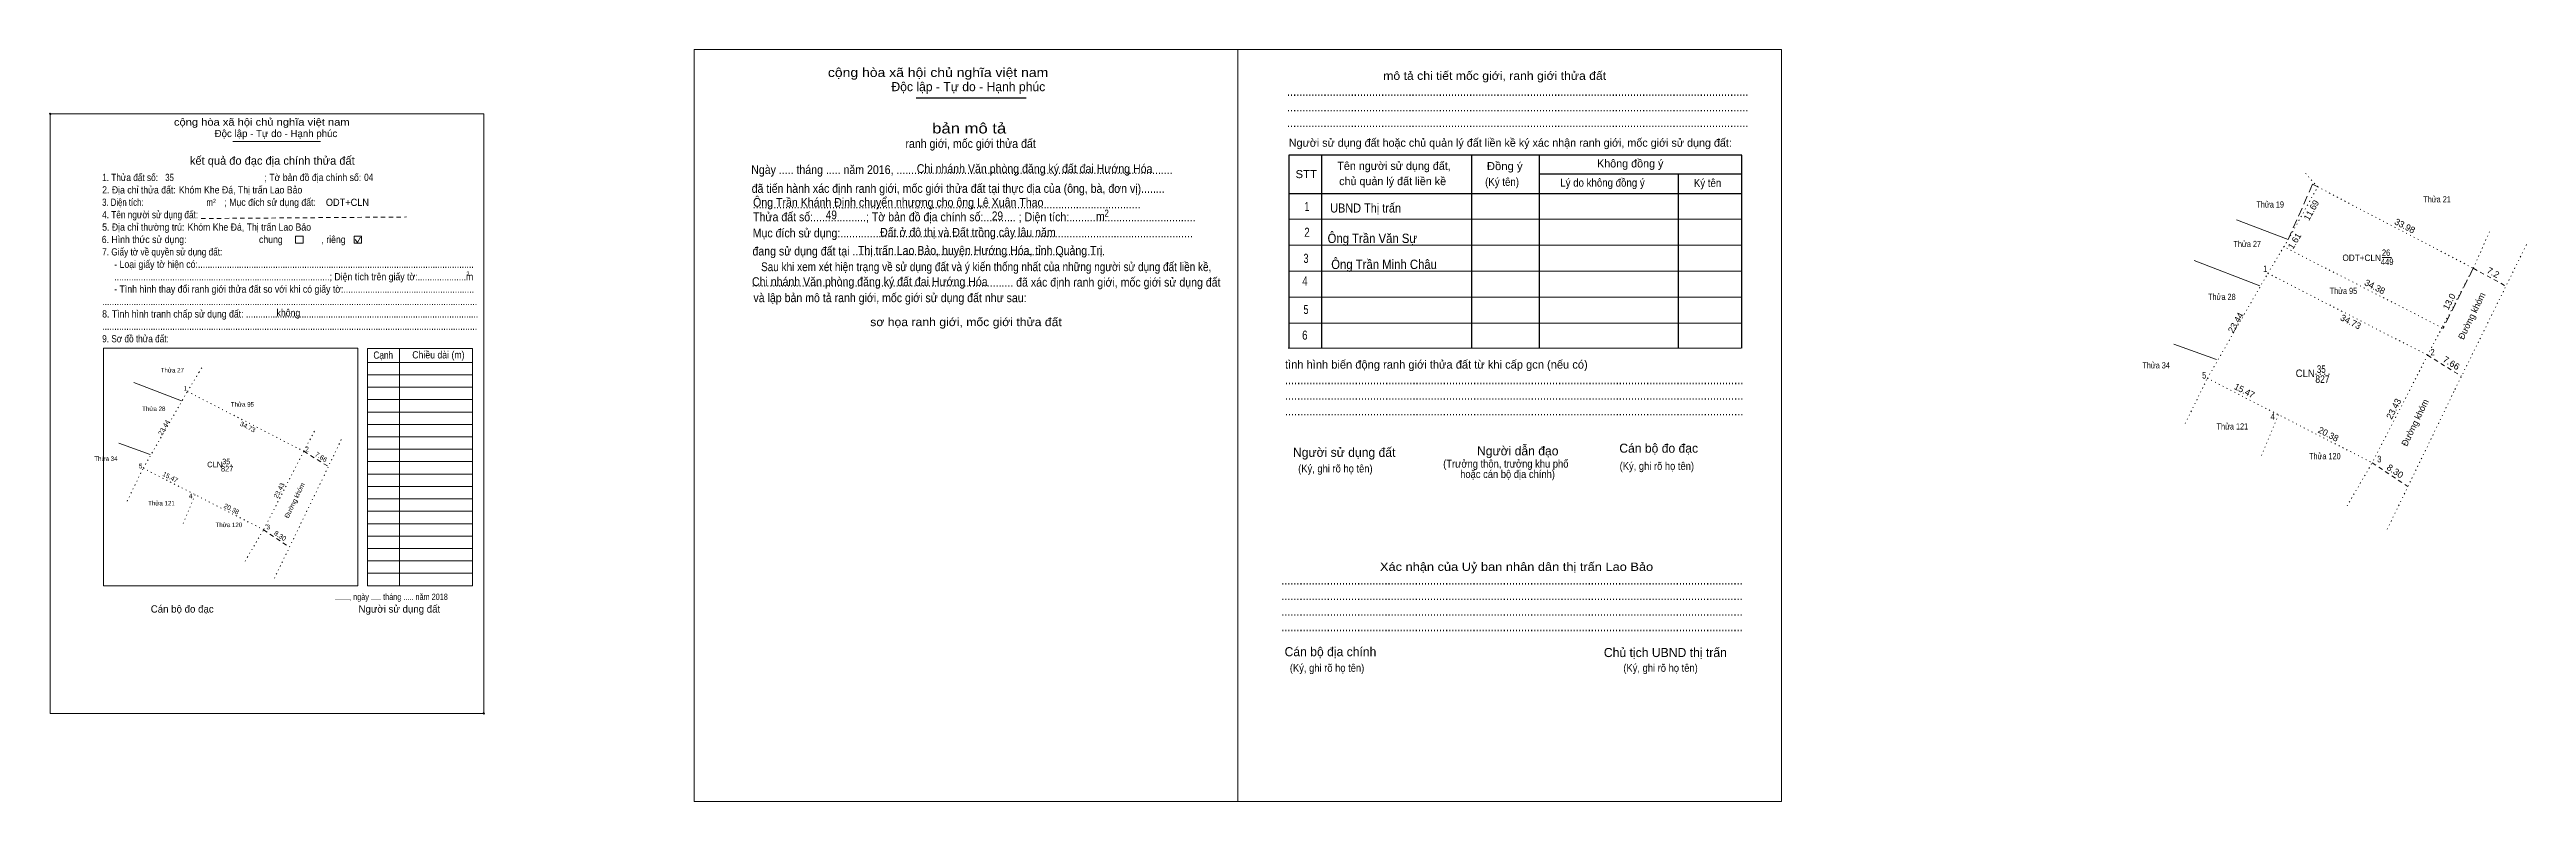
# Model space of a CAD drawing. Header units: metres. Extents: x 536380 to 537292, y 1839076 to 1839222.
# Drawn here: x 536380.4 to 536859.6, y 1839076.4 to 1839221.9 of the extents above; entities that cross this region are included whole.
import ezdxf
from ezdxf.enums import TextEntityAlignment as Align

# ---------------------------------------------------------------- set-up
doc = ezdxf.new("R2010")
doc.units = ezdxf.units.M
doc.header["$LTSCALE"] = 0.56
doc.header["$PDMODE"] = 32
doc.header["$PDSIZE"] = 0.28
for name, pattern in [('DOTTED', [1.5, 0.3, -1.2]), ('MEDIUM_DASHED', [4.5, 3, -1.5]), ('SHORT_DASHED', [2.7, 1.5, -1.2])]:
    doc.linetypes.add(name, pattern=pattern)
for name, color, linetype in [('14', 7, 'Continuous'), ('25', 7, 'Continuous'), ('6', 7, 'Continuous')]:
    doc.layers.add(name, color=color, linetype=linetype)
for name, color, linetype, lineweight in [('63', 7, 'Continuous', 13), ('7', 7, 'Continuous', 13), ('8', 7, 'DOTTED', 13)]:
    doc.layers.add(name, color=color, linetype=linetype, lineweight=lineweight)

msp = doc.modelspace()

# ---------------------------------------------------------------- linework, layer by layer
at = {"layer": '63', "linetype": 'MEDIUM_DASHED'}
for p, q in [((536818.24, 1839195.88), (536813.53, 1839185.16)), ((536818.24, 1839195.88), (536819.24, 1839195.36)), ((536849.35, 1839179.62), (536843.5, 1839168.01)), ((536843.3, 1839168.11), (536843.5, 1839168.01))]:
    msp.add_line(p, q, dxfattribs=at)
at = {"layer": '63', "linetype": 'SHORT_DASHED'}
for p, q in [((536409.76, 1839189.24), (536449.47, 1839189.54)), ((536849.35, 1839179.62), (536855.66, 1839176.15)), ((536840.51, 1839162.8), (536847.02, 1839158.76)), ((536429.62, 1839144.21), (536434.35, 1839141.26)), ((536829.79, 1839141.97), (536836.7, 1839137.38)), ((536421.8, 1839129.02), (536426.84, 1839125.67))]:
    msp.add_line(p, q, dxfattribs=at)
at = {"layer": '63'}
for p, q in [((536813.53, 1839185.16), (536803.51, 1839189.01)), ((536808.03, 1839176.2), (536795.35, 1839181.09)), ((536831.7, 1839181.7), (536833.53, 1839181.7)), ((536799.68, 1839161.97), (536791.39, 1839164.95)), ((536405.93, 1839153.97), (536396.69, 1839157.54)), ((536399.85, 1839143.6), (536393.81, 1839145.77))]:
    msp.add_line(p, q, dxfattribs=at)
at = {"layer": '7'}
for p, q in [((536380.55, 1839209.48), (536464.42, 1839209.48)), ((536415.87, 1839204.16), (536432.83, 1839204.16)), ((536620.18, 1839189.09), (536707.82, 1839189.09)), ((536439.53, 1839185.2), (536440.01, 1839184.58)), ((536440.01, 1839184.58), (536440.59, 1839185.62)), ((536620.18, 1839184.07), (536707.82, 1839184.07)), ((536620.18, 1839179.05), (536707.82, 1839179.05)), ((536620.18, 1839174.03), (536707.82, 1839174.03)), ((536620.18, 1839169.02), (536707.82, 1839169.02)), ((536441.95, 1839161.4), (536462.23, 1839161.4)), ((536448.15, 1839164.08), (536448.15, 1839118.2)), ((536620.03, 1839164.17), (536707.67, 1839164.17)), ((536441.95, 1839159), (536462.23, 1839159)), ((536441.95, 1839156.6), (536462.23, 1839156.6)), ((536441.95, 1839154.2), (536462.23, 1839154.2)), ((536441.95, 1839151.8), (536462.23, 1839151.8)), ((536441.95, 1839149.4), (536462.23, 1839149.4)), ((536441.95, 1839147), (536462.23, 1839147)), ((536441.95, 1839144.6), (536462.23, 1839144.6)), ((536441.95, 1839142.2), (536462.23, 1839142.2)), ((536441.95, 1839139.8), (536462.23, 1839139.8)), ((536441.95, 1839137.4), (536462.23, 1839137.4)), ((536441.95, 1839135), (536462.23, 1839135)), ((536441.95, 1839132.6), (536462.23, 1839132.6)), ((536441.95, 1839130.2), (536462.23, 1839130.2)), ((536441.95, 1839127.8), (536462.23, 1839127.8)), ((536441.95, 1839125.4), (536462.23, 1839125.4)), ((536441.95, 1839123), (536462.23, 1839123)), ((536441.95, 1839120.6), (536462.23, 1839120.6))]:
    msp.add_line(p, q, dxfattribs=at)
at = {"layer": '7', "lineweight": 25}
for p, q in [((536548.06, 1839212.62), (536569.33, 1839212.62)), ((536626.48, 1839201.53), (536626.48, 1839164.17)), ((536655.5, 1839201.38), (536655.5, 1839164.17)), ((536668.59, 1839201.38), (536668.59, 1839164.17)), ((536620.18, 1839194.1), (536707.82, 1839194.1)), ((536668.59, 1839197.91), (536707.82, 1839197.91)), ((536695.53, 1839197.91), (536695.53, 1839164.17))]:
    msp.add_line(p, q, dxfattribs=at)
at = {"layer": '7'}
for points in [[(536505.12, 1839221.94), (536610.31, 1839221.94), (536610.31, 1839076.46), (536505.12, 1839076.46)], [(536610.31, 1839221.94), (536715.5, 1839221.94), (536715.5, 1839076.45), (536610.31, 1839076.45)], [(536610.31, 1839221.94), (536715.5, 1839221.94), (536715.5, 1839076.45), (536610.31, 1839076.45)], [(536428.01, 1839185.82), (536429.45, 1839185.82), (536429.45, 1839184.48), (536428.01, 1839184.48)], [(536439.34, 1839185.82), (536440.78, 1839185.82), (536440.78, 1839184.48), (536439.34, 1839184.48)], [(536390.83, 1839164.16), (536440.03, 1839164.16), (536440.03, 1839118.2), (536390.83, 1839118.2)], [(536441.95, 1839164.08), (536462.23, 1839164.08), (536462.23, 1839118.2), (536441.95, 1839118.2)]]:
    msp.add_lwpolyline(points, close=True, dxfattribs=at)
msp.add_lwpolyline([(536464.42, 1839209.48), (536464.42, 1839093.48), (536380.55, 1839093.48), (536380.55, 1839209.48)], dxfattribs=at)
at = {"layer": '7', "lineweight": 25}
msp.add_lwpolyline([(536707.82, 1839164.17), (536707.82, 1839201.53), (536620.18, 1839201.53), (536620.18, 1839164.17)], dxfattribs=at)
at = {"layer": '7'}
for p in [(536380.55, 1839209.48), (536464.42, 1839093.48)]:
    msp.add_point(p, dxfattribs=at)
at = {"layer": '8'}
for p, q in [((536813.53, 1839185.16), (536819.24, 1839195.36)), ((536819.24, 1839195.36), (536816.55, 1839198.35)), ((536819.24, 1839195.36), (536849.35, 1839179.62)), ((536859.63, 1839184.2), (536845.63, 1839155.83)), ((536849.35, 1839179.62), (536852.66, 1839187.12)), ((536809.6, 1839178.64), (536812.7, 1839183.78)), ((536797.89, 1839158.33), (536809.6, 1839178.64)), ((536809.6, 1839178.64), (536840.51, 1839162.8)), ((536398.54, 1839140.95), (536407.08, 1839155.76)), ((536407.08, 1839155.76), (536429.62, 1839144.21)), ((536793.61, 1839149.59), (536797.89, 1839158.33)), ((536797.89, 1839158.33), (536829.79, 1839141.97)), ((536818.82, 1839159.11), (536821.62, 1839159.11)), ((536832.7, 1839129.13), (536845.63, 1839155.83)), ((536811.66, 1839151.27), (536808.31, 1839143.29)), ((536436.84, 1839146.46), (536433.34, 1839139.12)), ((536395.43, 1839134.58), (536398.54, 1839140.95)), ((536398.54, 1839140.95), (536421.8, 1839129.02)), ((536413.8, 1839141.52), (536415.84, 1839141.52)), ((536824.92, 1839133.65), (536829.79, 1839141.97)), ((536423.92, 1839119.66), (536433.34, 1839139.12)), ((536408.58, 1839135.8), (536406.15, 1839129.98)), ((536418.25, 1839122.96), (536421.8, 1839129.02))]:
    msp.add_line(p, q, dxfattribs=at)
for points in [[(536849.35, 1839179.62), (536843.3, 1839168.11), (536812.7, 1839183.78), (536813.53, 1839185.16)], [(536843.3, 1839168.11), (536840.51, 1839162.8), (536829.79, 1839141.97)], [(536407.08, 1839155.76), (536409.34, 1839159.5), (536409.94, 1839160.51)], [(536431.65, 1839148.08), (536429.62, 1839144.21), (536421.8, 1839129.02)]]:
    msp.add_lwpolyline(points, dxfattribs=at)

# ---------------------------------------------------------------- texts
at = {"layer": '14', "width": 0.9}
for s, p in [('Ông Trần Văn Sự', (536636.325, 1839184.5)), ('Ông Trần Minh Châu', (536638.61, 1839179.47))]:
    msp.add_text(s, height=1.82, dxfattribs=at).set_placement(p, align=Align.CENTER)
at = {"layer": '25', "width": 0.9}
for s, p in [('Chi nhánh Văn phòng đăng ký đất đai Hướng Hóa', (536548.2, 1839198.05)), ('Đất ở đô thị và Đất trồng cây lâu năm ', (536541.1, 1839185.73)), ('Chi nhánh Văn phòng đăng ký đất đai Hướng Hóa', (536516.31, 1839176.18))]:
    msp.add_text(s, height=1.7, dxfattribs=at).set_placement(p)
at = {"layer": '6'}
for s, height, width, p in [('Ông Trần Khánh Định chuyển nhượng cho ông Lê Xuân Thao', 1.7, 0.9, (536516.53, 1839191.52)), ('ODT+CLN', 1.4, 0.95, (536433.87, 1839191.68))]:
    msp.add_text(s, height=height, dxfattribs=dict(at, width=width)).set_placement(p)
at = {"layer": '63'}
for s, height, rotation, p in [('11.69', 1.25, 60.76, (536818.5623, 1839190.5397)), ('33.98', 1.25, 332.402, (536835.8155, 1839187.2596)), ('1.61', 1.25, 58.975, (536815.3029, 1839184.5779)), ('34.38', 1.25, 332.883, (536830.0151, 1839175.4798)), ('13.0', 1.25, 62.272, (536845.2391, 1839172.8792)), ('Đường khóm', 1.25, 64.16, (536849.6064, 1839170.1226)), ('23.44', 1.25, 60.034, (536803.9156, 1839168.7828)), ('34.73', 1.25, 332.867, (536825.34, 1839168.7017)), ('15.47', 1.25, 332.855, (536804.7899, 1839155.3762)), ('23.43', 1.25, 62.768, (536834.5019, 1839152.139)), ('Đường khóm', 1.25, 64.16, (536838.6364, 1839149.4826)), ('23.44', 0.9112, 60.034, (536402.9313, 1839148.5724)), ('34.73', 0.9112, 332.867, (536418.5472, 1839148.5145)), ('20.38', 1.25, 332.844, (536821.0197, 1839146.9558)), ('15.47', 0.9112, 332.855, (536403.5671, 1839138.7991)), ('23.43', 0.9112, 62.768, (536425.2281, 1839136.4265)), ('Đường khóm', 0.9112, 64.16, (536428.2435, 1839134.5014)), ('20.38', 0.9112, 332.844, (536415.3971, 1839132.6487))]:
    msp.add_text(s, height=height, rotation=rotation, dxfattribs=at).set_placement(p, align=Align.CENTER)
for s, height, width, p in [(' 1', 1.25, 0.75, (536809.48, 1839178.88)), (' 2', 1.25, 0.85, (536841.87, 1839162.75)), (' 1', 0.9112, 0.75, (536406.99, 1839155.93)), (' 5', 1.25, 0.8, (536797.69, 1839158.28)), (' 4', 1.25, 0.85, (536810.94, 1839150.31)), (' 5', 0.9112, 0.8, (536398.38, 1839140.9)), (' 2', 0.9112, 0.8, (536430.59, 1839144.17)), (' 3', 1.25, 0.8, (536831.55, 1839142.07)), (' 4', 0.9112, 0.85, (536408.05, 1839135.1)), (' 3', 0.9112, 0.8, (536423.07, 1839129.1))]:
    msp.add_text(s, height=height, dxfattribs=dict(at, width=width)).set_placement(p, align=Align.RIGHT)
for s, width, p in [('ODT+CLN', 0.95, (536827.75, 1839181.02)), ('449', 0.85, (536832.69, 1839180.25)), ('26', 0.85, (536832.47, 1839182))]:
    msp.add_text(s, height=1.25, dxfattribs=dict(at, width=width)).set_placement(p, align=Align.CENTER)
at = {"layer": '63', "width": 1.05}
for s, height, rotation, p in [('7.2', 1.25, 331.193, (536852.8838, 1839178.2445)), ('7.66', 1.25, 328.177, (536844.7654, 1839160.7495)), ('7.66', 0.9112, 328.177, (536432.7148, 1839142.7144)), ('8.30', 1.25, 326.406, (536833.8792, 1839139.8409)), ('8.30', 0.9112, 326.406, (536424.7779, 1839127.4741))]:
    msp.add_text(s, height=height, rotation=rotation, dxfattribs=at).set_placement(p, align=Align.CENTER)
at = {"layer": '7'}
for s, height, width, p in [('cộng hòa xã hội chủ nghĩa việt nam', 1.756, 1.15, (536531, 1839216.63)), ('........................................................................................................................................................', 1.756, 0.9, (536619.84, 1839212.97)), ('cộng hòa xã hội chủ nghĩa việt nam', 1.4, 1.15, (536404.48, 1839207.21)), ('........................................................................................................................................................', 1.756, 0.9, (536619.84, 1839209.96)), ('........................................................................................................................................................', 1.756, 0.9, (536619.84, 1839206.95)), ('Ngày ..... tháng ..... năm 2016, ..............................................................................................', 1.7, 0.9, (536516.17, 1839197.85)), ('STT', 1.555, 1.05, (536621.48, 1839197.06)), ('Đồng ý', 1.555, 1.05, (536658.5, 1839198.61)), ('2. Địa chỉ thửa đất:', 1.4, 0.9, (536390.59, 1839194.09)), ('1. Thửa đất số:', 1.4, 0.85, (536390.59, 1839196.49)), ('35', 1.4, 0.8, (536402.8, 1839196.49)), ('Khóm Khe Đá, Thị trấn Lao Bảo', 1.4, 0.9, (536405.43, 1839194.09)), ('; Tờ bản đồ địa chính số:', 1.4, 0.9, (536422, 1839196.49)), ('04', 1.4, 0.85, (536441.27, 1839196.51)), (' đã tiến hành xác định ranh giới, mốc giới thửa đất tại thực địa của (ông, bà, đơn vị)........', 1.7, 0.9, (536515.69, 1839194.21)), ('(Ký tên)', 1.555, 0.9, (536658.16, 1839195.56)), ('Lý do không đồng ý', 1.555, 0.9, (536672.7, 1839195.41)), ('Ký tên', 1.555, 0.9, (536698.54, 1839195.35)), ('4. Tên người sử dụng đất:', 1.4, 0.85, (536390.59, 1839189.29)), ('3. Diện tích:', 1.4, 0.8, (536390.59, 1839191.69)), ('m', 1.4, 0.8, (536410.77, 1839191.69)), ('2', 0.7999, 0.8, (536412.03, 1839192.25)), ('; Mục đích sử dụng đất:', 1.4, 0.9, (536414.24, 1839191.69)), ('Thửa đất số:..................; Tờ bản đồ địa chính số:........... ; Diện tích:...........................................', 1.7, 0.9, (536516.53, 1839188.71)), ('....................................................................................................................................', 1.7, 0.9, (536516.45, 1839191.21)), ('49', 1.7, 0.85, (536530.59, 1839189.09)), ('29', 1.7, 0.85, (536562.73, 1839188.91)), ('   m', 1.7, 0.9, (536581.16, 1839188.81)), ('2', 1.377, 0.8, (536584.52, 1839189.59)), ('6. Hình thức sử dụng:', 1.4, 0.9, (536390.51, 1839184.49)), ('5. Địa chỉ thường trú:', 1.4, 0.9, (536390.59, 1839186.89)), ('Khóm Khe Đá, Thị trấn Lao Bảo', 1.4, 0.9, (536407.12, 1839186.89)), ('chung                , riêng', 1.4, 0.9, (536420.93, 1839184.49)), ('Mục đích sử dụng:........................................................................................................................', 1.7, 0.9, (536516.45, 1839185.59)), ('Thị trấn Lao Bảo, huyện Hướng Hóa, tỉnh Quảng Trị', 1.7, 0.9, (536536.82, 1839182.21)), ('7. Giấy tờ về quyền sử dụng đất:', 1.4, 0.85, (536390.59, 1839182.09)), ('     - Loại giấy tờ hiện có:..................................................................................................................', 1.4, 0.9, (536390.59, 1839179.69)), ('đang sử dụng đất tại ......................................................................................', 1.7, 0.9, (536516.41, 1839182.09)), ('Sau khi xem xét hiện trạng về sử dụng đất và ý kiến thống nhất của những người sử dụng đất liền kề,', 1.7, 0.85, (536518.07, 1839179.06)), ('     - Tình hình thay đổi ranh giới thửa đất so với khi có giấy tờ:......................................................', 1.4, 0.9, (536390.59, 1839174.89)), ('     .........................................................................................; Diện tích trên giấy tờ:....................m', 1.4, 0.9, (536390.59, 1839177.29)), ('2', 0.7999, 0.8, (536461.07, 1839178.17)), ('......................................................................................... đã xác định ranh giới, mốc giới sử dụng đất', 1.7, 0.9, (536516.27, 1839176.07)), (' và lập bản mô tả ranh giới, mốc giới sử dụng đất như sau:', 1.7, 0.9, (536516.03, 1839173.06)), ('8. Tình hình tranh chấp sử dụng đất: ................................................................................................', 1.4, 0.9, (536390.59, 1839170.09)), ('...........................................................................................................................................................', 1.4, 0.9, (536390.59, 1839172.49)), ('không', 1.4, 0.9, (536424.33, 1839170.3)), ('9. Sơ đồ thửa đất:', 1.4, 0.85, (536390.59, 1839165.29)), ('...........................................................................................................................................................', 1.4, 0.9, (536390.59, 1839167.69)), ('Cạnh', 1.4, 0.85, (536443.07, 1839162.12)), ('Chiều dài (m)', 1.4, 0.9, (536450.59, 1839162.17)), ('.......................................................................................................................................................', 1.756, 0.9, (536619.44, 1839157.19)), ('.......................................................................................................................................................', 1.756, 0.9, (536619.44, 1839154.18)), ('.......................................................................................................................................................', 1.756, 0.9, (536619.44, 1839151.17)), ('(Ký, ghi rõ họ tên)', 1.505, 0.9, (536621.99, 1839140.11)), ('(Ký, ghi rõ họ tên)', 1.505, 0.9, (536684.18, 1839140.61)), ('........................................................................................................................................................', 1.756, 0.9, (536618.72, 1839118.42)), ('......., ngày ..... tháng ..... năm 2018', 1.2, 0.85, (536435.63, 1839115.45)), ('........................................................................................................................................................', 1.756, 0.9, (536618.72, 1839115.41)), ('........................................................................................................................................................', 1.756, 0.9, (536618.72, 1839112.41)), ('........................................................................................................................................................', 1.756, 0.9, (536618.72, 1839109.4)), ('(Ký, ghi rõ họ tên)', 1.505, 0.9, (536620.38, 1839101.54)), ('(Ký, ghi rõ họ tên)', 1.505, 0.9, (536684.9, 1839101.54))]:
    msp.add_text(s, height=height, dxfattribs=dict(at, width=width)).set_placement(p)
for s, height, width, p in [('mô tả chi tiết mốc giới, ranh giới thửa đất', 1.605, 1.1, (536660.01, 1839216.07)), ('ranh giới, mốc giới thửa đất', 1.7, 0.9, (536558.61, 1839202.9)), ('bản mô tả', 2.007, 1.2, (536558.34, 1839205.7)), ('1', 1.756, 0.7, (536623.685, 1839190.71)), ('UBND Thị trấn', 1.752, 0.9, (536635.035, 1839190.4)), ('2', 1.756, 0.8, (536623.695, 1839185.7)), ('3', 1.756, 0.75, (536623.495, 1839180.66)), ('4', 1.756, 0.8, (536623.3, 1839176.28)), ('sơ họa ranh giới, mốc giới thửa đất', 1.605, 1.1, (536557.725, 1839168.42)), ('5', 1.756, 0.75, (536623.505, 1839170.77)), ('6', 1.756, 0.8, (536623.275, 1839165.8)), ('(Trưởng thôn, trưởng khu phố', 1.505, 0.9, (536662.16, 1839141.05)), ('hoặc cán bộ địa chính)', 1.505, 0.9, (536662.5, 1839139.04)), ('Xác nhận của Uỷ ban nhân dân thị trấn Lao Bảo', 1.61, 1.15, (536664.24, 1839121.06))]:
    msp.add_text(s, height=height, dxfattribs=dict(at, width=width)).set_placement(p, align=Align.CENTER)
for s, height, p in [('Độc lập - Tự do - Hạnh phúc', 1.756, (536543.29, 1839213.88)), ('Độc lập - Tự do - Hạnh phúc', 1.4, (536412.35, 1839205)), ('Người sử dụng đất hoặc chủ quản lý đất liền kề ký xác nhận ranh giới, mốc giới sử dụng đất:', 1.555, (536620.18, 1839203.13)), ('Tên người sử dụng đất,', 1.555, (536629.56, 1839198.66)), ('Không đồng ý', 1.555, (536679.82, 1839199.12)), ('chủ quản lý đất liền kề', 1.555, (536629.92, 1839195.7)), ('tình hình biến động ranh giới thửa đất từ khi cấp gcn (nếu có)', 1.605, (536619.44, 1839160.2)), ('Cán bộ đo đạc', 1.752, (536684.12, 1839143.93)), ('Người sử dụng đất', 1.756, (536620.98, 1839143.13)), ('Người dẫn đạo', 1.755, (536656.59, 1839143.41)), ('Cán bộ đo đạc', 1.4, (536399.99, 1839113)), ('Người sử dụng đất', 1.4, (536440.19, 1839113)), ('Cán bộ địa chính', 1.756, (536619.36, 1839104.55)), ('Chủ tịch UBND thị trấn', 1.76, (536681.13, 1839104.39))]:
    msp.add_text(s, height=height, dxfattribs=at).set_placement(p)
for s, height, p in [('kết quả đo đạc địa chính thửa đất', 1.6, (536423.515, 1839199.65)), ('.', 0.4001, (536464.4237, 1839093.29))]:
    msp.add_text(s, height=height, dxfattribs=at).set_placement(p, align=Align.CENTER)
at = {"layer": '8'}
for s, height, width, p in [('Thửa 21', 1.2, 0.85, (536842.335, 1839192.36)), ('Thửa 19', 1.2, 0.85, (536810.05, 1839191.36)), ('Thửa 27', 1.2, 0.85, (536805.61, 1839183.72)), ('Thửa 28', 1.2, 0.85, (536800.7, 1839173.49)), ('Thửa 95', 1.2, 0.85, (536824.215, 1839174.64)), ('Thửa 27', 0.8748, 0.85, (536404.17, 1839159.45)), ('Thửa 34', 1.2, 0.85, (536787.98, 1839160.24)), ('35', 1.452, 0.8, (536819.935, 1839159.38)), ('CLN', 1.452, 0.95, (536816.825, 1839158.57)), ('827', 1.452, 0.85, (536820.16, 1839157.44)), ('Thửa 28', 0.8748, 0.85, (536400.59, 1839151.99)), ('Thửa 95', 0.8748, 0.85, (536417.73, 1839152.84)), ('Thửa 121', 1.2, 0.85, (536802.73, 1839148.42)), ('Thửa 34', 0.8748, 0.85, (536391.315, 1839142.34)), ('CLN', 1.058, 0.95, (536412.36, 1839141.12)), ('827', 1.058, 0.85, (536414.775, 1839140.3)), ('35', 1.058, 0.8, (536414.61, 1839141.71)), ('Thửa 120', 1.2, 0.85, (536820.615, 1839142.66)), ('Thửa 121', 0.8748, 0.85, (536402.065, 1839133.72)), ('Thửa 120', 0.8748, 0.85, (536415.105, 1839129.53))]:
    msp.add_text(s, height=height, dxfattribs=dict(at, width=width)).set_placement(p, align=Align.CENTER)

doc.saveas('drawing.dxf')
